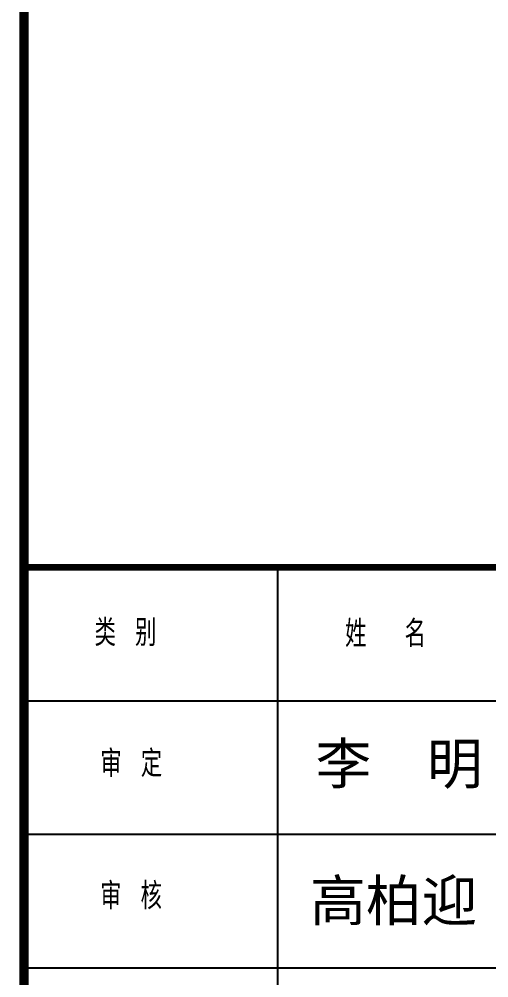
# Model space of a CAD drawing. Extents: x 33088 to 140010, y 13737 to 369010.
# Drawn here: x 114805 to 118669, y 236263 to 244162 of the extents above; entities that cross this region are included whole.
import ezdxf

# ---------------------------------------------------------------- set-up
doc = ezdxf.new("R2010")
doc.units = 0
doc.header["$LTSCALE"] = 1000
doc.header["$MEASUREMENT"] = 0
for name, color, linetype in [('PP-PM-TK', 7, 'CONTINUOUS'), ('PUB_TEXT', 7, 'CONTINUOUS'), ('PUB_TITLE', 4, 'CONTINUOUS'), ('签名', 255, 'CONTINUOUS')]:
    doc.layers.add(name, color=color, linetype=linetype)
doc.styles.add('-黑体', font='simhei.ttf', dxfattribs={"width": 0.8})
doc.styles.add('TQ', font='txt.shx', dxfattribs={"width": 0.8, "bigfont": 'hztxt.shx'})

msp = doc.modelspace()

# ---------------------------------------------------------------- linework, layer by layer
at = {"layer": 'PP-PM-TK', "color": 4, "const_width": 77}
msp.add_lwpolyline([(114843.4, 274055.8), (114843.4, 214055.8)], dxfattribs=at)
at = {"layer": 'PUB_TITLE', "color": 4}
for p, q in [((116933.3, 231946.3), (116933.3, 239646.3)), ((114843.4, 238546.3), (120893.4, 238546.3)), ((114843.4, 237446.3), (120893.4, 237446.3)), ((114843.4, 236346.3), (120893.4, 236346.3))]:
    msp.add_line(p, q, dxfattribs=at)
at = {"layer": 'PUB_TITLE', "color": 4, "const_width": 55}
msp.add_lwpolyline([(114843.4, 239646.3), (120893.4, 239646.3)], dxfattribs=at)

# ---------------------------------------------------------------- texts
at = {"layer": 'PUB_TEXT', "color": 2, "char_height": 220, "width": 1847.813, "attachment_point": 1, "style": 'TQ'}
for s, insert in [('类 别', (115424.9, 239216.2)), ('姓  名', (117486.6, 239208)), ('审 定', (115472.9, 238137.8)), ('审 核', (115470.9, 237047.5))]:
    msp.add_mtext(s, dxfattribs=dict(at, insert=insert))
at = {"layer": '签名', "linetype": 'CONTINUOUS', "style": '-黑体'}
for s, p in [('李  明', (117243.4, 237859.3)), ('高柏迎', (117198, 236730.9))]:
    msp.add_text(s, height=336.6, dxfattribs=at).set_placement(p)

doc.saveas('drawing.dxf')
